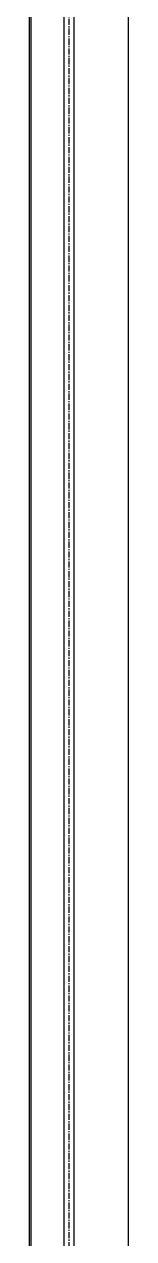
# Model space of a CAD drawing. Header units: inches. Extents: x 0 to 77285, y -118 to 40065.
# Drawn here: x 47427 to 47527, y 20520 to 21751 of the extents above; entities that cross this region are included whole.
import ezdxf

# ---------------------------------------------------------------- set-up
doc = ezdxf.new("R2010")
doc.units = ezdxf.units.IN
doc.header["$LTSCALE"] = 5
doc.header["$MEASUREMENT"] = 0
doc.linetypes.add('CENTER', pattern=[2, 1.25, -0.25, 0.25, -0.25])
doc.layers.add('11', color=1, linetype='CENTER')
doc.layers.add('B', color=123, linetype='Continuous')

# ---------------------------------------------------------------- blocks, each defined once
blk = doc.blocks.new('A$C431c3e12')
for p, q in [((7, -5255), (7, 1375, 0)), ((40.5, -5255), (40.5, 1375, 0)), ((50.5, -5255), (50.5, 1375, 0)), ((105.5, -5255), (105.5, 1375, 0))]:
    blk.add_line(p, q)
at = {"layer": '11'}
blk.add_line((45.5, -5255), (45.5, 1375, 0), dxfattribs=at)
at = {"layer": 'B'}
blk.add_line((5.5, -5255), (5.5, 1375, 0), dxfattribs=at)

msp = doc.modelspace()

# ---------------------------------------------------------------- block references
msp.add_blockref('A$C431c3e12', (47421.41034076, 21325.55047629))

doc.saveas('drawing.dxf')
